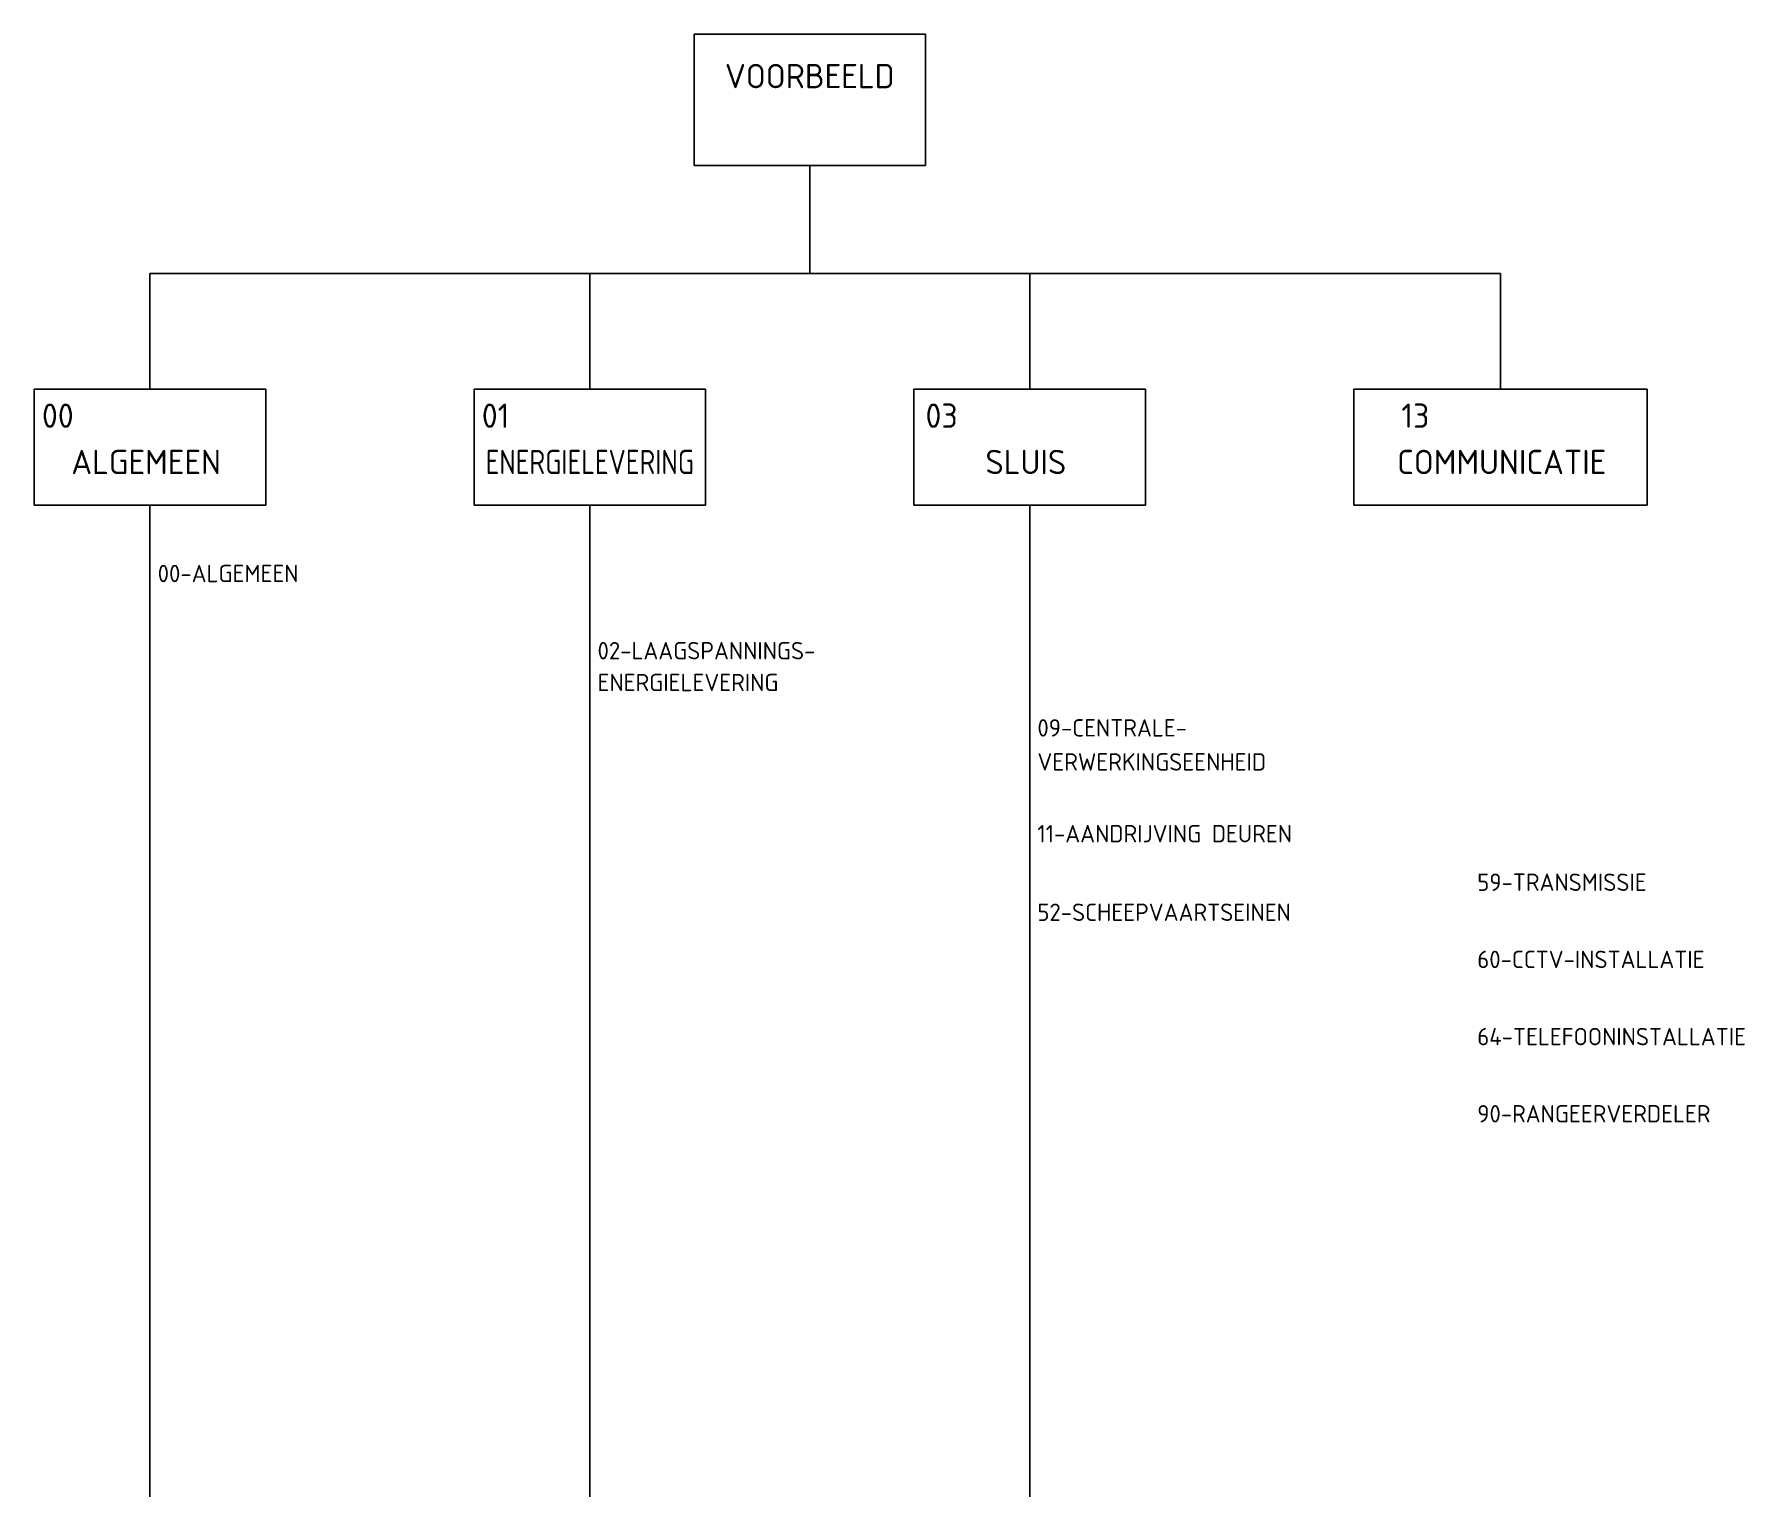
# Model space of a CAD drawing. Extents: x 81 to 303, y 13 to 203.
import ezdxf
from ezdxf.enums import TextEntityAlignment as Align

# ---------------------------------------------------------------- set-up
doc = ezdxf.new("R2010")
doc.units = 0
for name, color, linetype, lineweight in [('N-CO-KL-ET_SCHEMA_DIAGRAM-G', 7, 'Continuous', 25), ('N-CO-KL-ET_SCHEMA_DIAGRAM-T25', 7, 'Continuous', 25), ('N-CO-KL-ET_SCHEMA_DIAGRAM-T35', 50, 'Continuous', 35)]:
    doc.layers.add(name, color=color, linetype=linetype, lineweight=lineweight)
doc.styles.add('NLCS-ISO', font='NLCS-ISO.ttf')

msp = doc.modelspace()

# ---------------------------------------------------------------- linework, layer by layer
at = {"layer": 'N-CO-KL-ET_SCHEMA_DIAGRAM-G'}
for p, q in [((166.5, 202.55), (196.5, 202.55)), ((166.5, 185.55), (166.5, 202.55)), ((196.5, 185.55), (196.5, 202.55)), ((166.5, 185.55), (196.5, 185.55)), ((181.5, 185.55), (181.5, 171.55)), ((96, 171.55), (271, 171.55)), ((96, 156.55), (96, 171.55)), ((153, 156.55), (153, 171.55)), ((210, 156.55), (210, 171.55)), ((271, 156.55), (271, 171.55)), ((81, 156.55), (111, 156.55)), ((81, 141.55), (81, 156.55)), ((111, 141.55), (111, 156.55)), ((111, 141.55), (111, 156.55)), ((138, 141.55), (138, 156.55)), ((138, 156.55), (168, 156.55)), ((168, 141.55), (168, 156.55)), ((168, 141.55), (168, 156.55)), ((195, 141.55), (195, 156.55)), ((195, 156.55), (225, 156.55)), ((225, 141.55), (225, 156.55)), ((252, 156.55), (290, 156.55)), ((252, 141.55), (252, 156.55)), ((290, 141.55), (290, 156.55)), ((81, 141.55), (111, 141.55)), ((96, 141.55), (96, 13.05)), ((138, 141.55), (168, 141.55)), ((153, 141.55), (153, 13.05)), ((195, 141.55), (225, 141.55)), ((210, 141.55), (210, 13.05)), ((252, 141.55), (290, 141.55))]:
    msp.add_line(p, q, dxfattribs=at)

# ---------------------------------------------------------------- texts
at = {"layer": 'N-CO-KL-ET_SCHEMA_DIAGRAM-T25', "style": 'NLCS-ISO'}
for s, p in [('00-ALGEMEEN', (97, 131.55)), ('02-LAAGSPANNINGS-', (154, 121.55)), ('ENERGIELEVERING', (154, 117.43)), ('09-CENTRALE-', (211, 111.55)), ('VERWERKINGSEENHEID', (211, 107.14)), ('11-AANDRIJVING DEUREN', (211, 97.84)), ('59-TRANSMISSIE', (268, 91.55)), ('52-SCHEEPVAARTSEINEN', (211, 87.66)), ('60-CCTV-INSTALLATIE', (268, 81.55)), ('64-TELEFOONINSTALLATIE', (268, 71.55)), ('90-RANGEERVERDELER', (268, 61.55))]:
    msp.add_text(s, height=2.25, dxfattribs=at).set_placement(p)
at = {"layer": 'N-CO-KL-ET_SCHEMA_DIAGRAM-T35', "style": 'NLCS-ISO'}
for s, p in [('VOORBEELD', (181.5, 195.55)), ('ALGEMEEN', (95.5, 145.55)), ('SLUIS', (209.5, 145.55)), ('COMMUNICATIE', (271.17, 145.55))]:
    msp.add_text(s, height=3.15, dxfattribs=at).set_placement(p, align=Align.CENTER)
for s, p in [('00', (82, 151.55)), ('01', (139, 151.55)), ('03', (196.5, 151.55)), ('13', (258.17, 151.55))]:
    msp.add_text(s, height=3.15, dxfattribs=at).set_placement(p)
at = {"layer": 'N-CO-KL-ET_SCHEMA_DIAGRAM-T35', "style": 'NLCS-ISO', "width": 0.816327}
msp.add_text('ENERGIELEVERING', height=3.15, dxfattribs=at).set_placement((139.5, 145.55), (166.5, 145.55), align=Align.FIT)

doc.saveas('drawing.dxf')
